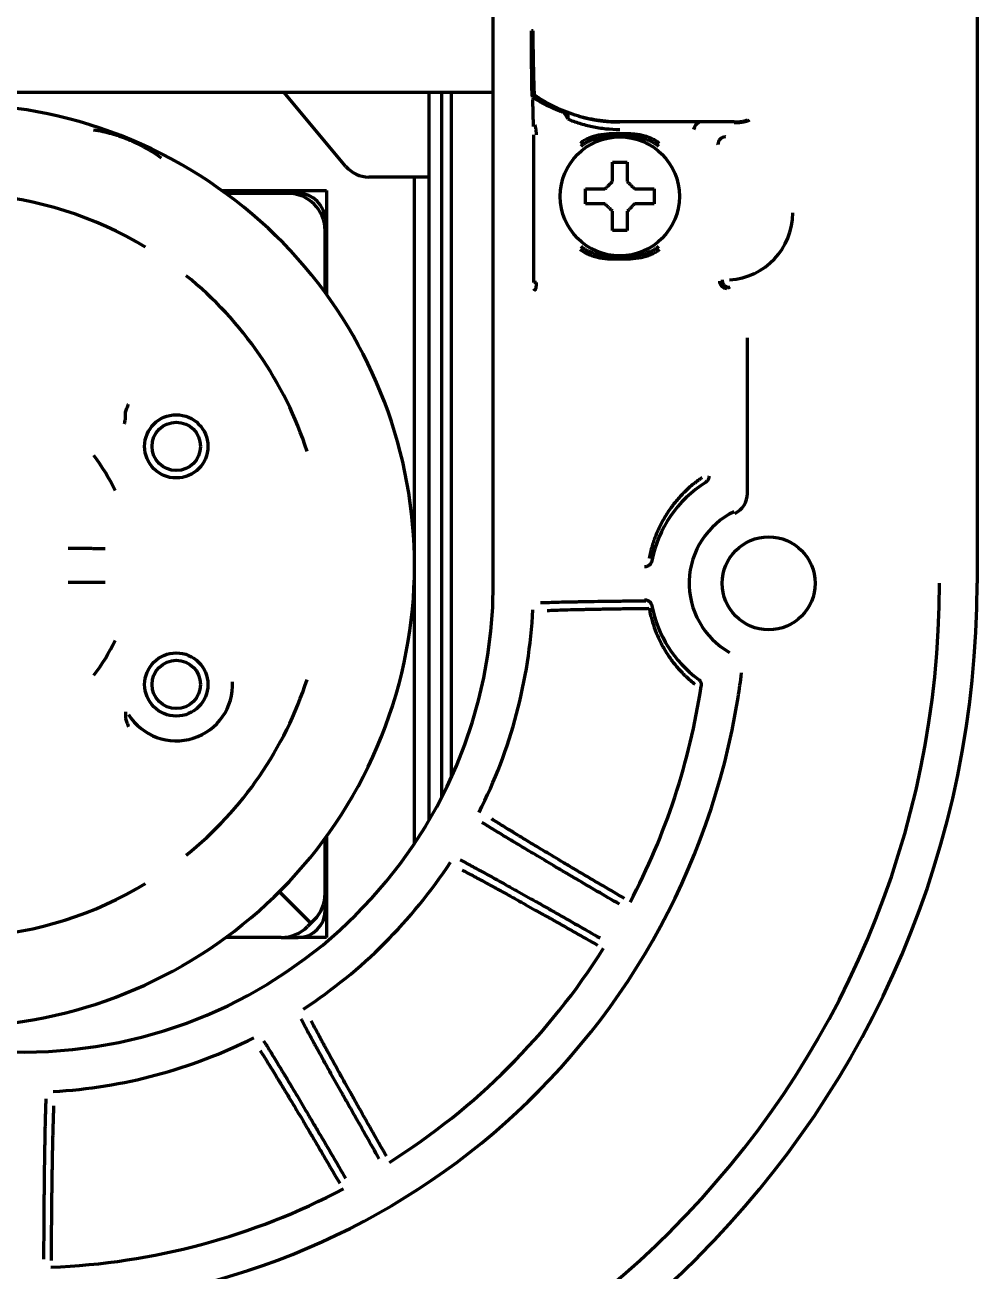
# Model space of a CAD drawing. Header units: inches. Extents: x -2405 to 7588, y 441 to 5654.
# Drawn here: x 3008.6 to 3072.6, y 4747.8 to 4831.6 of the extents above; entities that cross this region are included whole.
import ezdxf

# ---------------------------------------------------------------- set-up
doc = ezdxf.new("R2010")
doc.units = ezdxf.units.IN

msp = doc.modelspace()

# ---------------------------------------------------------------- linework, layer by layer
at = {"linetype": 'Continuous', "lineweight": 70}
for p, q in [((3072.575, 4866.044), (3072.575, 4794.033)), ((3040.075, 4794.033), (3040.075, 4838.056)), ((3042.743, 4831.161), (3042.643, 4831.161)), ((2977.075, 4827.033), (3040.074, 4827.033)), ((3030.176, 4822.047), (3025.992, 4827.033)), ((3035.775, 4821.333), (3035.775, 4827.034)), ((3036.597, 4827.036), (3036.597, 4779.646)), ((3037.275, 4781.052), (3037.275, 4827.039)), ((3042.869, 4826.82), (3042.854, 4826.831)), ((3042.879, 4826.814), (3042.869, 4826.82)), ((3056.256, 4825.033), (3048.575, 4825.033)), ((3048.575, 4825.033), (3048.575, 4825.033)), ((3042.792, 4814.247), (3042.792, 4824.165)), ((3055.169, 4823.527), (3055.133, 4823.561)), ((3055.668, 4824.025), (3055.63, 4824.06)), ((3033.775, 4821.333), (3031.708, 4821.333)), ((3035.775, 4821.333), (3033.775, 4821.333)), ((3034.775, 4776.546), (3034.775, 4821.333)), ((3035.775, 4778.146), (3035.775, 4821.333)), ((3021.829, 4820.433), (3028.875, 4820.433)), ((3026.275, 4820.233), (3022.105, 4820.233)), ((3026.975, 4820.233), (3026.275, 4820.233)), ((3028.875, 4820.433), (3028.875, 4813.425)), ((3046.275, 4820.033), (3046.275, 4820.533)), ((3046.275, 4819.533), (3046.275, 4820.033)), ((3050.875, 4820.533), (3050.875, 4820.033)), ((3050.875, 4820.033), (3050.875, 4819.533)), ((3028.775, 4817.733), (3028.775, 4818.433)), ((3028.775, 4813.563), (3028.775, 4817.733)), ((3042.977, 4814.247), (3042.792, 4814.247)), ((3057.148, 4800.071), (3057.148, 4810.531)), ((3015.356, 4805.066), (3015.356, 4805.39)), ((3015.356, 4785.4), (3015.356, 4785.076)), ((3028.775, 4773.185), (3028.775, 4776.903)), ((3028.875, 4777.04), (3028.875, 4770.233)), ((3025.695, 4773.313), (3027.11, 4771.898)), ((3025.695, 4773.313), (3027.11, 4771.898)), ((3028.775, 4772.033), (3028.775, 4773.186)), ((3027.817, 4771.191), (3027.11, 4771.898)), ((3027.817, 4771.191), (3027.11, 4771.898)), ((3027.817, 4771.191), (3028.043, 4771.417)), ((3027.817, 4771.191), (3027.591, 4770.965)), ((3025.823, 4770.233), (3022.105, 4770.233)), ((3025.822, 4770.233), (3026.975, 4770.233)), ((3028.875, 4770.233), (3026.975, 4770.233))]:
    msp.add_line(p, q, dxfattribs=at)
for centre, radius in [((3048.575, 4820.033), 4), ((3018.775, 4803.233), 2.125), ((3018.775, 4803.233), 1.625), ((3058.575, 4794.033), 3.125), ((3018.775, 4787.233), 2.125), ((3018.775, 4787.233), 1.625)]:
    msp.add_circle(centre, radius, dxfattribs=at)
for centre, radius, start, end in [((3003.775, 4795.233), 31, 254.7, 149.45625), ((3031.708, 4823.333), 2, 220, 270), ((3003.775, 4795.233), 24.991, 58.82427, 86.17573), ((3026.275, 4817.733), 2.5, 0, 90), ((3026.975, 4818.433), 1.8, 0, 90), ((3055.692, 4818.916), 4.499, 273.20982, 0.00262), ((3003.775, 4795.233), 24.991, 17.85299, 51.17573), ((3003.775, 4795.233), 11.996, 24.83938, 37.99537), ((3058.575, 4794.033), 7.991, 122.07594, 169.11037), ((3058.575, 4794.033), 5.342, 115.73678, 240.49967), ((3008.575, 4794.033), 64, 180, 0), ((3008.575, 4794.033), 61.472, 180, 0), ((3008.575, 4794.033), 31.5, 180, 0), ((3058.575, 4794.033), 7.991, 190.88963, 233.70037), ((3008.575, 4794.033), 34.207, 333.232, 357.02426), ((3003.775, 4795.233), 11.996, 322.00464, 335.16062), ((3018.775, 4787.233), 3.788, 212.24843, 2.83269), ((3003.775, 4795.233), 24.991, 308.82427, 342.14701), ((3006.938, 4794.297), 50.211, 350.9077, 352.80538), ((3008.575, 4794.033), 45.991, 332.21535, 351.34687), ((3008.575, 4794.033), 48.553, 189.09025, 350.90976), ((3008.575, 4794.033), 34.207, 303.232, 326.768), ((3003.775, 4795.233), 24.991, 273.82427, 301.17573), ((3026.275, 4773.185), 2.5, 315, 0), ((3026.975, 4772.033), 1.8, 270, 0), ((3025.823, 4772.733), 2.5, 270, 315), ((3008.575, 4794.033), 45.991, 302.21535, 327.78465), ((3008.575, 4794.033), 34.207, 273.232, 296.768), ((3008.575, 4794.033), 45.991, 272.21535, 297.78465)]:
    msp.add_arc(centre, radius, start, end, dxfattribs=at)
for centre, major_axis, ratio, start_param, end_param in [((3042.829, 4826.55), (-0.1, -0.0021), 0.764151, 4.696588, 6.256133), ((3044.806, 4825.233), (-0.179, -0.467), 0.50471, 3.141589, 3.792713), ((3044.806, 4825.233), (-0.179, 0.467), 0.504709, 4.520689, 5.632076), ((3044.806, 4825.233), (0.179, 0.467), 0.504708, 4.904106, 6.283182), ((3053.905, 4824.533), (0.226, 0.446), 0.711761, 0.619546, 1.917516), ((3055.668, 4823.526), (0.424, 0.265), 0.996619, 1.014163, 2.581916), ((3055.764, 4814.345), (0.186, -0.464), 0.998896, 4.332447, 5.902482), ((3042.88, 4813.838), (-0.0707, 0.0707), 0.999695, 0.785279, 2.355718), ((3055.648, 4800.071), (-1.416, -0.496), 0.998612, 1.684757, 2.803906)]:
    msp.add_ellipse(centre, major_axis=major_axis, ratio=ratio, start_param=start_param, end_param=end_param, dxfattribs=at)
for points, degree in [([(3042.697, 4826.749), (3042.695, 4826.75), (3042.69, 4826.773), (3042.683, 4826.885), (3042.675, 4827.093), (3042.667, 4827.42), (3042.659, 4827.882), (3042.653, 4828.415), (3042.649, 4828.911), (3042.647, 4829.371), (3042.645, 4829.798), (3042.644, 4830.187), (3042.643, 4830.543), (3042.643, 4830.868), (3042.643, 4831.067), (3042.643, 4831.161)], 3), ([(3042.829, 4826.627), (3042.832, 4826.646), (3042.838, 4826.681), (3042.846, 4826.721), (3042.852, 4826.752), (3042.858, 4826.775), (3042.864, 4826.793), (3042.868, 4826.805), (3042.872, 4826.812), (3042.876, 4826.815), (3042.878, 4826.815), (3042.879, 4826.814)], 3), ([(3042.879, 4826.812), (3042.874, 4826.817)], 1), ([(3042.783, 4824.716), (3042.773, 4824.939), (3042.754, 4825.469), (3042.737, 4826.162), (3042.729, 4826.55)], 3), ([(3042.977, 4824.165), (3042.977, 4824.18), (3042.976, 4824.21), (3042.973, 4824.258), (3042.969, 4824.31), (3042.965, 4824.363), (3042.959, 4824.418), (3042.952, 4824.476), (3042.944, 4824.534), (3042.935, 4824.592), (3042.924, 4824.65), (3042.912, 4824.707), (3042.898, 4824.762), (3042.888, 4824.794), (3042.883, 4824.809)], 3), ([(3048.075, 4821.033), (3048.075, 4821.087), (3048.075, 4821.195), (3048.075, 4821.357), (3048.075, 4821.516), (3048.075, 4821.671), (3048.075, 4821.823), (3048.075, 4821.979), (3048.075, 4822.146), (3048.075, 4822.269), (3048.075, 4822.333)], 3), ([(3048.075, 4822.333), (3048.242, 4822.333), (3048.575, 4822.333), (3048.908, 4822.333), (3049.075, 4822.333)], 3), ([(3047.575, 4820.533), (3047.599, 4820.557), (3047.646, 4820.604), (3047.718, 4820.675), (3047.789, 4820.747), (3047.861, 4820.818), (3047.932, 4820.89), (3048.004, 4820.961), (3048.051, 4821.009), (3048.075, 4821.033)], 3), ([(3049.075, 4821.033), (3049.101, 4821.007), (3049.152, 4820.956), (3049.226, 4820.882), (3049.298, 4820.81), (3049.368, 4820.74), (3049.437, 4820.671), (3049.506, 4820.602), (3049.552, 4820.556), (3049.575, 4820.533)], 3), ([(3049.575, 4820.533), (3049.629, 4820.533), (3049.737, 4820.533), (3049.899, 4820.533), (3050.058, 4820.533), (3050.213, 4820.533), (3050.365, 4820.533), (3050.522, 4820.533), (3050.688, 4820.533), (3050.811, 4820.533), (3050.875, 4820.533)], 3), ([(3047.575, 4819.533), (3047.521, 4819.533), (3047.413, 4819.533), (3047.251, 4819.533), (3047.092, 4819.533), (3046.937, 4819.533), (3046.785, 4819.533), (3046.629, 4819.533), (3046.462, 4819.533), (3046.339, 4819.533), (3046.275, 4819.533)], 3), ([(3048.075, 4819.033), (3048.049, 4819.059), (3047.998, 4819.11), (3047.924, 4819.184), (3047.852, 4819.256), (3047.782, 4819.326), (3047.713, 4819.395), (3047.644, 4819.464), (3047.598, 4819.51), (3047.575, 4819.533)], 3), ([(3049.575, 4819.533), (3049.551, 4819.509), (3049.504, 4819.462), (3049.432, 4819.39), (3049.361, 4819.319), (3049.29, 4819.247), (3049.218, 4819.176), (3049.147, 4819.104), (3049.099, 4819.057), (3049.075, 4819.033)], 3), ([(3049.075, 4819.033), (3049.075, 4818.979), (3049.075, 4818.87), (3049.075, 4818.709), (3049.075, 4818.55), (3049.075, 4818.395), (3049.075, 4818.243), (3049.075, 4818.086), (3049.075, 4817.92), (3049.075, 4817.797), (3049.075, 4817.733)], 3), ([(3049.075, 4817.733), (3048.908, 4817.733), (3048.575, 4817.733), (3048.242, 4817.733), (3048.075, 4817.733)], 3), ([(3055.971, 4813.925), (3055.919, 4813.903), (3055.867, 4813.882), (3055.816, 4813.863)], 3)]:
    msp.add_open_spline(points, degree=degree, dxfattribs=at)
for points, knots in [([(3042.854, 4826.831), (3042.854, 4826.831), (3042.851, 4826.836), (3042.845, 4826.881), (3042.835, 4827.035), (3042.823, 4827.309), (3042.81, 4827.716), (3042.797, 4828.222), (3042.785, 4828.755), (3042.775, 4829.259), (3042.767, 4829.721), (3042.759, 4830.142), (3042.753, 4830.524), (3042.748, 4830.86), (3042.745, 4831.068), (3042.743, 4831.161)], [0, 0, 0, 0, 0.013537, 0.087967, 0.171477, 0.265427, 0.371587, 0.484999, 0.587268, 0.677066, 0.757422, 0.829358, 0.894159, 0.952865, 1, 1, 1, 1]), ([(3042.854, 4826.831), (3042.84, 4826.841), (3042.822, 4826.847), (3042.786, 4826.85), (3042.767, 4826.846), (3042.735, 4826.829), (3042.721, 4826.816), (3042.702, 4826.785), (3042.697, 4826.767), (3042.697, 4826.749)], [0, 0, 0, 0, 0.25, 0.25, 0.5, 0.5, 0.75, 0.75, 1, 1, 1, 1]), ([(3048.575, 4825.033), (3048.068, 4825.033), (3047.56, 4825.072), (3046.557, 4825.226), (3046.061, 4825.341), (3045.093, 4825.645), (3044.62, 4825.834), (3043.709, 4826.282), (3043.271, 4826.54), (3042.854, 4826.831)], [0, 0, 0, 0, 0.25, 0.25, 0.5, 0.5, 0.75, 0.75, 1, 1, 1, 1]), ([(3044.986, 4825.699), (3044.796, 4825.772), (3044.61, 4825.85), (3044.246, 4826.016), (3044.068, 4826.104), (3043.717, 4826.29), (3043.545, 4826.388), (3043.207, 4826.593), (3043.041, 4826.701), (3042.879, 4826.814)], [0, 0, 0, 0, 0.25, 0.25, 0.5, 0.5, 0.75, 0.75, 1, 1, 1, 1]), ([(3044.806, 4825.659), (3044.79, 4825.665), (3044.759, 4825.676), (3044.712, 4825.694), (3044.664, 4825.712), (3044.617, 4825.73), (3044.57, 4825.749), (3044.522, 4825.768), (3044.475, 4825.787), (3044.427, 4825.806), (3044.38, 4825.826), (3044.332, 4825.846), (3044.285, 4825.866), (3044.237, 4825.887), (3044.189, 4825.908), (3044.141, 4825.929), (3044.093, 4825.95), (3044.045, 4825.972), (3043.997, 4825.994), (3043.949, 4826.017), (3043.901, 4826.039), (3043.84, 4826.068), (3043.767, 4826.104), (3043.681, 4826.147), (3043.595, 4826.191), (3043.509, 4826.235), (3043.424, 4826.281), (3043.339, 4826.327), (3043.253, 4826.375), (3043.168, 4826.423), (3043.083, 4826.472), (3042.998, 4826.523), (3042.914, 4826.574), (3042.858, 4826.609), (3042.829, 4826.627)], [0, 0, 0, 0, 0.022367, 0.04483, 0.067389, 0.090046, 0.112799, 0.13565, 0.158599, 0.181646, 0.204792, 0.228037, 0.251382, 0.274827, 0.298372, 0.322018, 0.345765, 0.369613, 0.393564, 0.417616, 0.441771, 0.466028, 0.509546, 0.553236, 0.5971, 0.64114, 0.685357, 0.729754, 0.774331, 0.819092, 0.864038, 0.90917, 0.95449, 1, 1, 1, 1]), ([(3045.072, 4825.233), (3045.323, 4825.128), (3045.588, 4825.032), (3046.002, 4824.903), (3046.143, 4824.863), (3046.43, 4824.788), (3046.576, 4824.754), (3047.02, 4824.662), (3047.325, 4824.614), (3047.945, 4824.549), (3048.26, 4824.533), (3048.575, 4824.533)], [0, 0, 0, 0, 0.25, 0.25, 0.375, 0.375, 0.5, 0.5, 0.75, 0.75, 1, 1, 1, 1]), ([(3045.831, 4825.417), (3045.833, 4825.416), (3045.846, 4825.412), (3045.87, 4825.406), (3045.902, 4825.397), (3045.935, 4825.388), (3045.967, 4825.379), (3046, 4825.37), (3046.033, 4825.361), (3046.065, 4825.353), (3046.098, 4825.344), (3046.131, 4825.336), (3046.164, 4825.328), (3046.197, 4825.32), (3046.23, 4825.312), (3046.263, 4825.304), (3046.296, 4825.296), (3046.329, 4825.288), (3046.362, 4825.281), (3046.396, 4825.273), (3046.429, 4825.266), (3046.462, 4825.259), (3046.496, 4825.251), (3046.529, 4825.244), (3046.563, 4825.237), (3046.596, 4825.231), (3046.63, 4825.224), (3046.664, 4825.217), (3046.697, 4825.211), (3046.731, 4825.204), (3046.765, 4825.198), (3046.799, 4825.192), (3046.832, 4825.186), (3046.866, 4825.18), (3046.9, 4825.174), (3046.934, 4825.168), (3046.968, 4825.163), (3047.003, 4825.157), (3047.037, 4825.152), (3047.071, 4825.147), (3047.105, 4825.141), (3047.139, 4825.136), (3047.174, 4825.132), (3047.208, 4825.127), (3047.242, 4825.122), (3047.277, 4825.117), (3047.311, 4825.113), (3047.346, 4825.109), (3047.38, 4825.104), (3047.415, 4825.1), (3047.45, 4825.096), (3047.484, 4825.093), (3047.519, 4825.089), (3047.554, 4825.085), (3047.589, 4825.082), (3047.623, 4825.078), (3047.658, 4825.075), (3047.693, 4825.072), (3047.728, 4825.069), (3047.763, 4825.066), (3047.798, 4825.063), (3047.833, 4825.06), (3047.868, 4825.058), (3047.903, 4825.055), (3047.938, 4825.053), (3047.973, 4825.051), (3048.009, 4825.049), (3048.044, 4825.047), (3048.079, 4825.045), (3048.114, 4825.043), (3048.15, 4825.042), (3048.185, 4825.04), (3048.22, 4825.039), (3048.256, 4825.038), (3048.291, 4825.037), (3048.326, 4825.036), (3048.362, 4825.035), (3048.397, 4825.034), (3048.433, 4825.034), (3048.468, 4825.033), (3048.504, 4825.033), (3048.539, 4825.033), (3048.563, 4825.033), (3048.575, 4825.033)], [0, 0, 0, 0, 0.002576, 0.015434, 0.028273, 0.041096, 0.053901, 0.066688, 0.079459, 0.092213, 0.104951, 0.117673, 0.13038, 0.143071, 0.155747, 0.168409, 0.181055, 0.193688, 0.206307, 0.218913, 0.231505, 0.244085, 0.256652, 0.269207, 0.281749, 0.294281, 0.306801, 0.319309, 0.331808, 0.344296, 0.356774, 0.369242, 0.381701, 0.394151, 0.406592, 0.419025, 0.43145, 0.443867, 0.456276, 0.468679, 0.481075, 0.493464, 0.505847, 0.518225, 0.530597, 0.542964, 0.555326, 0.567684, 0.580037, 0.592387, 0.604734, 0.617077, 0.629417, 0.641756, 0.654092, 0.666426, 0.678759, 0.69109, 0.703421, 0.715752, 0.728082, 0.740413, 0.752744, 0.765076, 0.777409, 0.789744, 0.802081, 0.81442, 0.826762, 0.839106, 0.851454, 0.863805, 0.87616, 0.88852, 0.900884, 0.913253, 0.925627, 0.938007, 0.950392, 0.962784, 0.975182, 0.987588, 1, 1, 1, 1]), ([(3056.256, 4825.033), (3056.263, 4825.033), (3056.276, 4825.033), (3056.297, 4825.033), (3056.317, 4825.033), (3056.337, 4825.034), (3056.357, 4825.034), (3056.377, 4825.035), (3056.396, 4825.035), (3056.416, 4825.036), (3056.435, 4825.037), (3056.455, 4825.038), (3056.474, 4825.039), (3056.493, 4825.04), (3056.512, 4825.041), (3056.531, 4825.042), (3056.55, 4825.044), (3056.569, 4825.045), (3056.587, 4825.047), (3056.606, 4825.049), (3056.624, 4825.051), (3056.643, 4825.053), (3056.661, 4825.055), (3056.679, 4825.057), (3056.697, 4825.059), (3056.715, 4825.062), (3056.732, 4825.064), (3056.773, 4825.07), (3056.837, 4825.081), (3056.921, 4825.1), (3057.003, 4825.122), (3057.083, 4825.147), (3057.133, 4825.167), (3057.157, 4825.177), (3057.157, 4825.177)], [0, 0, 0, 0, 0.020634, 0.041151, 0.061554, 0.081845, 0.102027, 0.122105, 0.142081, 0.161958, 0.181741, 0.201433, 0.221038, 0.240559, 0.260001, 0.279367, 0.298662, 0.31789, 0.337055, 0.356162, 0.375216, 0.39422, 0.41318, 0.4321, 0.450986, 0.469842, 0.488674, 0.507486, 0.601277, 0.69672, 0.794518, 0.895363, 0.999923, 1, 1, 1, 1]), ([(3056.256, 4824.989), (3056.264, 4824.989), (3056.28, 4824.989), (3056.303, 4824.99), (3056.327, 4824.99), (3056.35, 4824.99), (3056.373, 4824.991), (3056.396, 4824.991), (3056.418, 4824.992), (3056.441, 4824.993), (3056.463, 4824.994), (3056.486, 4824.995), (3056.508, 4824.996), (3056.53, 4824.998), (3056.552, 4824.999), (3056.573, 4825.001), (3056.594, 4825.002), (3056.616, 4825.004), (3056.636, 4825.006), (3056.657, 4825.008), (3056.678, 4825.01), (3056.698, 4825.012), (3056.718, 4825.014), (3056.738, 4825.017), (3056.757, 4825.019), (3056.777, 4825.022), (3056.796, 4825.025), (3056.842, 4825.031), (3056.915, 4825.044), (3057.012, 4825.064), (3057.108, 4825.089), (3057.202, 4825.118), (3057.261, 4825.139), (3057.29, 4825.151), (3057.29, 4825.151)], [0, 0, 0, 0, 0.020912, 0.041707, 0.062387, 0.082955, 0.103413, 0.123763, 0.144004, 0.164134, 0.184148, 0.204041, 0.223811, 0.243454, 0.262968, 0.282351, 0.301601, 0.320715, 0.339694, 0.358536, 0.377241, 0.395807, 0.414236, 0.432527, 0.450681, 0.468699, 0.486581, 0.504328, 0.598677, 0.695534, 0.794845, 0.896422, 0.999951, 1, 1, 1, 1]), ([(3017.782, 4822.6), (3017.614, 4822.723), (3017.443, 4822.841), (3017.095, 4823.065), (3016.918, 4823.172), (3016.557, 4823.374), (3016.373, 4823.471), (3016.139, 4823.585), (3016.091, 4823.607), (3015.997, 4823.651), (3015.95, 4823.673), (3015.807, 4823.737), (3015.616, 4823.819), (3015.423, 4823.896), (3015.229, 4823.97), (3015.131, 4824.005), (3014.934, 4824.073), (3014.836, 4824.106), (3014.687, 4824.153), (3014.637, 4824.168), (3014.537, 4824.197), (3014.488, 4824.212), (3014.238, 4824.282), (3014.037, 4824.332), (3013.632, 4824.419), (3013.428, 4824.457), (3013.222, 4824.488)], [0, 0, 0, 0, 0.125, 0.125, 0.25, 0.25, 0.375, 0.375, 0.40625, 0.40625, 0.4375, 0.4375, 0.5, 0.5625, 0.5625, 0.625, 0.625, 0.6875, 0.6875, 0.71875, 0.71875, 0.75, 0.75, 0.875, 0.875, 1, 1, 1, 1]), ([(3051.248, 4823.587), (3051.158, 4823.659), (3051.065, 4823.723), (3050.87, 4823.84), (3050.769, 4823.892), (3050.611, 4823.961), (3050.557, 4823.983), (3050.476, 4824.013), (3050.448, 4824.022), (3050.393, 4824.041), (3050.254, 4824.085), (3050.112, 4824.12), (3049.884, 4824.165), (3049.652, 4824.2), (3049.416, 4824.219), (3049.238, 4824.229), (3049.178, 4824.231), (3049.058, 4824.235), (3048.998, 4824.237), (3048.817, 4824.241), (3048.697, 4824.242), (3048.516, 4824.242), (3048.456, 4824.241), (3048.336, 4824.24), (3048.276, 4824.239), (3048.096, 4824.236), (3047.977, 4824.232), (3047.621, 4824.212), (3047.386, 4824.188), (3047.126, 4824.137), (3047.097, 4824.131), (3047.039, 4824.118), (3047.011, 4824.112), (3046.925, 4824.091), (3046.756, 4824.044), (3046.594, 4823.985), (3046.385, 4823.894), (3046.283, 4823.842), (3046.16, 4823.768), (3046.136, 4823.753), (3046.088, 4823.722), (3046.064, 4823.706), (3045.993, 4823.657), (3045.947, 4823.623), (3045.902, 4823.587)], [0, 0, 0, 0, 0.0625, 0.0625, 0.125, 0.125, 0.15625, 0.15625, 0.171875, 0.171875, 0.1875, 0.25, 0.25, 0.3125, 0.375, 0.375, 0.40625, 0.40625, 0.4375, 0.4375, 0.5, 0.5, 0.53125, 0.53125, 0.5625, 0.5625, 0.625, 0.625, 0.75, 0.75, 0.765625, 0.765625, 0.78125, 0.78125, 0.8125, 0.875, 0.875, 0.9375, 0.9375, 0.953125, 0.953125, 0.96875, 0.96875, 1, 1, 1, 1]), ([(3051.195, 4823.39), (3051.105, 4823.46), (3051.011, 4823.524), (3050.817, 4823.64), (3050.716, 4823.692), (3050.56, 4823.763), (3050.507, 4823.785), (3050.427, 4823.816), (3050.4, 4823.826), (3050.345, 4823.846), (3050.209, 4823.893), (3050.071, 4823.931), (3049.736, 4824.009), (3049.508, 4824.042), (3049.161, 4824.073), (3049.044, 4824.08), (3048.81, 4824.089), (3048.693, 4824.092), (3048.518, 4824.092), (3048.459, 4824.091), (3048.342, 4824.089), (3048.284, 4824.087), (3048.109, 4824.08), (3047.993, 4824.073), (3047.647, 4824.043), (3047.419, 4824.01), (3047.165, 4823.951), (3047.137, 4823.944), (3047.081, 4823.93), (3047.053, 4823.923), (3046.969, 4823.899), (3046.914, 4823.882), (3046.75, 4823.828), (3046.644, 4823.787), (3046.437, 4823.693), (3046.336, 4823.641), (3046.214, 4823.568), (3046.189, 4823.553), (3046.141, 4823.522), (3046.117, 4823.507), (3046.046, 4823.458), (3046, 4823.425), (3045.955, 4823.39)], [0, 0, 0, 0, 0.0625, 0.0625, 0.125, 0.125, 0.15625, 0.15625, 0.171875, 0.171875, 0.1875, 0.25, 0.25, 0.375, 0.375, 0.4375, 0.4375, 0.5, 0.5, 0.53125, 0.53125, 0.5625, 0.5625, 0.625, 0.625, 0.75, 0.75, 0.765625, 0.765625, 0.78125, 0.78125, 0.8125, 0.8125, 0.875, 0.875, 0.9375, 0.9375, 0.953125, 0.953125, 0.96875, 0.96875, 1, 1, 1, 1]), ([(3049.075, 4822.333), (3049.075, 4822.13), (3049.075, 4821.92), (3049.075, 4821.595), (3049.075, 4821.485), (3049.075, 4821.262), (3049.075, 4821.148), (3049.075, 4821.033)], [0, 0, 0, 0, 0.5, 0.5, 0.75, 0.75, 1, 1, 1, 1]), ([(3046.275, 4820.533), (3046.478, 4820.533), (3046.688, 4820.533), (3047.013, 4820.533), (3047.123, 4820.533), (3047.346, 4820.533), (3047.46, 4820.533), (3047.575, 4820.533)], [0, 0, 0, 0, 0.5, 0.5, 0.75, 0.75, 1, 1, 1, 1]), ([(3050.875, 4819.533), (3050.672, 4819.533), (3050.462, 4819.533), (3050.137, 4819.533), (3050.027, 4819.533), (3049.804, 4819.533), (3049.69, 4819.533), (3049.575, 4819.533)], [0, 0, 0, 0, 0.5, 0.5, 0.75, 0.75, 1, 1, 1, 1]), ([(3048.075, 4817.733), (3048.075, 4817.936), (3048.075, 4818.146), (3048.075, 4818.471), (3048.075, 4818.581), (3048.075, 4818.804), (3048.075, 4818.918), (3048.075, 4819.033)], [0, 0, 0, 0, 0.5, 0.5, 0.75, 0.75, 1, 1, 1, 1]), ([(3045.955, 4816.676), (3046.045, 4816.606), (3046.139, 4816.542), (3046.334, 4816.426), (3046.434, 4816.374), (3046.59, 4816.303), (3046.643, 4816.281), (3046.723, 4816.25), (3046.75, 4816.239), (3046.805, 4816.22), (3046.941, 4816.173), (3047.079, 4816.135), (3047.414, 4816.057), (3047.642, 4816.023), (3047.99, 4815.993), (3048.106, 4815.986), (3048.34, 4815.976), (3048.457, 4815.974), (3048.632, 4815.974), (3048.691, 4815.975), (3048.808, 4815.977), (3048.866, 4815.979), (3049.041, 4815.985), (3049.157, 4815.992), (3049.503, 4816.023), (3049.731, 4816.056), (3049.985, 4816.114), (3050.013, 4816.121), (3050.069, 4816.136), (3050.097, 4816.143), (3050.181, 4816.166), (3050.236, 4816.183), (3050.4, 4816.238), (3050.506, 4816.279), (3050.713, 4816.372), (3050.814, 4816.425), (3050.937, 4816.498), (3050.961, 4816.513), (3051.009, 4816.543), (3051.033, 4816.559), (3051.104, 4816.607), (3051.15, 4816.641), (3051.195, 4816.676)], [0, 0, 0, 0, 0.0625, 0.0625, 0.125, 0.125, 0.15625, 0.15625, 0.171875, 0.171875, 0.1875, 0.25, 0.25, 0.375, 0.375, 0.4375, 0.4375, 0.5, 0.5, 0.53125, 0.53125, 0.5625, 0.5625, 0.625, 0.625, 0.75, 0.75, 0.765625, 0.765625, 0.78125, 0.78125, 0.8125, 0.8125, 0.875, 0.875, 0.9375, 0.9375, 0.953125, 0.953125, 0.96875, 0.96875, 1, 1, 1, 1]), ([(3045.902, 4816.479), (3045.992, 4816.407), (3046.085, 4816.342), (3046.28, 4816.226), (3046.382, 4816.174), (3046.539, 4816.105), (3046.593, 4816.083), (3046.675, 4816.053), (3046.702, 4816.043), (3046.758, 4816.025), (3046.897, 4815.981), (3047.038, 4815.946), (3047.267, 4815.901), (3047.498, 4815.866), (3047.734, 4815.847), (3047.913, 4815.837), (3047.972, 4815.835), (3048.092, 4815.83), (3048.153, 4815.829), (3048.333, 4815.825), (3048.453, 4815.824), (3048.634, 4815.824), (3048.694, 4815.824), (3048.815, 4815.826), (3048.875, 4815.826), (3049.054, 4815.83), (3049.173, 4815.834), (3049.529, 4815.853), (3049.764, 4815.877), (3050.024, 4815.929), (3050.053, 4815.935), (3050.111, 4815.947), (3050.139, 4815.954), (3050.225, 4815.975), (3050.394, 4816.022), (3050.556, 4816.081), (3050.765, 4816.172), (3050.867, 4816.224), (3050.99, 4816.297), (3051.014, 4816.313), (3051.062, 4816.344), (3051.086, 4816.36), (3051.157, 4816.409), (3051.203, 4816.443), (3051.248, 4816.479)], [0, 0, 0, 0, 0.0625, 0.0625, 0.125, 0.125, 0.15625, 0.15625, 0.171875, 0.171875, 0.1875, 0.25, 0.25, 0.3125, 0.375, 0.375, 0.40625, 0.40625, 0.4375, 0.4375, 0.5, 0.5, 0.53125, 0.53125, 0.5625, 0.5625, 0.625, 0.625, 0.75, 0.75, 0.765625, 0.765625, 0.78125, 0.78125, 0.8125, 0.875, 0.875, 0.9375, 0.9375, 0.953125, 0.953125, 0.96875, 0.96875, 1, 1, 1, 1]), ([(3042.88, 4813.738), (3042.881, 4813.738), (3042.882, 4813.739), (3042.884, 4813.739), (3042.886, 4813.74), (3042.888, 4813.741), (3042.89, 4813.742), (3042.892, 4813.744), (3042.894, 4813.745), (3042.896, 4813.747), (3042.897, 4813.749), (3042.899, 4813.751), (3042.901, 4813.753), (3042.903, 4813.756), (3042.904, 4813.758), (3042.906, 4813.761), (3042.908, 4813.764), (3042.91, 4813.767), (3042.911, 4813.77), (3042.913, 4813.773), (3042.914, 4813.777), (3042.916, 4813.78), (3042.918, 4813.784), (3042.919, 4813.788), (3042.921, 4813.792), (3042.922, 4813.796), (3042.924, 4813.8), (3042.925, 4813.804), (3042.927, 4813.809), (3042.928, 4813.813), (3042.93, 4813.818), (3042.931, 4813.823), (3042.932, 4813.827), (3042.934, 4813.832), (3042.935, 4813.837), (3042.936, 4813.842), (3042.938, 4813.847), (3042.939, 4813.853), (3042.94, 4813.858), (3042.941, 4813.863), (3042.943, 4813.869), (3042.944, 4813.874), (3042.945, 4813.88), (3042.946, 4813.886), (3042.947, 4813.891), (3042.948, 4813.897), (3042.95, 4813.903), (3042.952, 4813.916), (3042.956, 4813.938), (3042.96, 4813.971), (3042.965, 4814.007), (3042.968, 4814.039), (3042.97, 4814.066), (3042.972, 4814.085), (3042.973, 4814.104), (3042.974, 4814.123), (3042.975, 4814.142), (3042.976, 4814.16), (3042.976, 4814.179), (3042.977, 4814.196), (3042.977, 4814.214), (3042.977, 4814.23), (3042.977, 4814.241), (3042.977, 4814.247)], [0, 0, 0, 0, 0.015383, 0.030642, 0.04578, 0.060796, 0.07569, 0.090464, 0.105118, 0.119651, 0.134066, 0.148361, 0.162537, 0.176595, 0.190535, 0.204357, 0.218062, 0.231651, 0.245122, 0.258478, 0.271717, 0.284841, 0.297849, 0.310743, 0.323521, 0.336185, 0.348735, 0.361171, 0.373493, 0.385703, 0.397799, 0.409782, 0.421652, 0.43341, 0.445056, 0.45659, 0.468013, 0.479324, 0.490524, 0.501614, 0.512592, 0.523459, 0.534216, 0.544863, 0.5554, 0.565828, 0.576145, 0.586353, 0.635571, 0.684796, 0.734095, 0.783531, 0.806444, 0.828729, 0.850396, 0.871438, 0.891831, 0.911565, 0.930648, 0.949062, 0.966772, 0.983755, 1, 1, 1, 1]), ([(3055.444, 4814.424), (3055.444, 4814.39), (3055.448, 4814.356), (3055.462, 4814.29), (3055.472, 4814.257), (3055.499, 4814.195), (3055.515, 4814.166), (3055.554, 4814.11), (3055.576, 4814.084), (3055.625, 4814.038), (3055.652, 4814.017), (3055.71, 4813.981), (3055.741, 4813.966), (3055.804, 4813.943), (3055.837, 4813.935), (3055.904, 4813.925), (3055.938, 4813.923), (3055.972, 4813.925)], [0, 0, 0, 0, 0.125, 0.125, 0.25, 0.25, 0.375, 0.375, 0.5, 0.5, 0.625, 0.625, 0.75, 0.75, 0.875, 0.875, 1, 1, 1, 1]), ([(3015.374, 4805.521), (3015.402, 4805.614), (3015.432, 4805.706), (3015.48, 4805.845), (3015.496, 4805.891), (3015.521, 4805.959), (3015.529, 4805.982), (3015.546, 4806.028), (3015.555, 4806.051), (3015.563, 4806.074)], [0, 0, 0, 0, 0.5, 0.5, 0.75, 0.75, 0.875, 0.875, 1, 1, 1, 1]), ([(3015.298, 4804.756), (3015.306, 4804.8), (3015.315, 4804.848), (3015.334, 4804.952), (3015.344, 4805.007), (3015.356, 4805.066)], [0, 0, 0, 0, 0.5, 0.5, 1, 1, 1, 1]), ([(3015.356, 4805.39), (3015.356, 4805.412), (3015.357, 4805.434), (3015.363, 4805.477), (3015.367, 4805.499), (3015.374, 4805.521)], [0, 0, 0, 0, 0.5, 0.5, 1, 1, 1, 1]), ([(3054.116, 4801.14), (3054.057, 4801.101), (3053.999, 4801.061), (3053.885, 4800.98), (3053.715, 4800.857), (3053.552, 4800.729), (3053.232, 4800.464), (3053.03, 4800.278), (3052.643, 4799.887), (3052.46, 4799.681), (3052.242, 4799.412), (3052.199, 4799.358), (3052.115, 4799.248), (3052.073, 4799.192), (3051.95, 4799.024), (3051.872, 4798.91), (3051.644, 4798.562), (3051.504, 4798.324), (3051.246, 4797.834), (3051.129, 4797.582), (3050.997, 4797.258), (3050.972, 4797.193), (3050.922, 4797.061), (3050.85, 4796.863), (3050.785, 4796.663), (3050.665, 4796.259), (3050.598, 4795.986), (3050.544, 4795.707)], [0, 0, 0, 0, 0.03125, 0.03125, 0.0625, 0.125, 0.125, 0.25, 0.25, 0.375, 0.375, 0.40625, 0.40625, 0.4375, 0.4375, 0.5, 0.5, 0.625, 0.625, 0.75, 0.75, 0.78125, 0.78125, 0.8125, 0.875, 0.875, 1, 1, 1, 1]), ([(3054.566, 4801.229), (3054.566, 4801.186), (3054.561, 4801.144), (3054.548, 4801.093), (3054.545, 4801.083), (3054.538, 4801.063), (3054.535, 4801.053), (3054.523, 4801.024), (3054.505, 4800.986), (3054.482, 4800.95), (3054.463, 4800.924), (3054.457, 4800.916), (3054.443, 4800.9), (3054.436, 4800.892), (3054.4, 4800.853), (3054.368, 4800.827), (3054.331, 4800.804)], [0, 0, 0, 0, 0.25, 0.25, 0.3125, 0.3125, 0.375, 0.375, 0.5, 0.625, 0.625, 0.6875, 0.6875, 0.75, 0.75, 1, 1, 1, 1]), ([(3013.988, 4796.353), (3013.907, 4796.354), (3013.821, 4796.355), (3013.644, 4796.356), (3013.461, 4796.357), (3013.264, 4796.358), (3013.137, 4796.359), (3013.112, 4796.359), (3013.06, 4796.359), (3013.034, 4796.359), (3012.956, 4796.359), (3012.903, 4796.36), (3012.744, 4796.36), (3012.528, 4796.361), (3012.307, 4796.361), (3012.139, 4796.362), (3012.054, 4796.362), (3011.968, 4796.362), (3011.911, 4796.362), (3011.882, 4796.362), (3011.738, 4796.362), (3011.623, 4796.362), (3011.507, 4796.362)], [0, 0, 0, 0, 0.125, 0.125, 0.25, 0.375, 0.375, 0.40625, 0.40625, 0.4375, 0.4375, 0.5, 0.5, 0.625, 0.75, 0.75, 0.8125, 0.84375, 0.84375, 0.875, 0.875, 1, 1, 1, 1]), ([(3050.728, 4795.543), (3050.722, 4795.514), (3050.714, 4795.486), (3050.699, 4795.446), (3050.693, 4795.433), (3050.681, 4795.407), (3050.674, 4795.394), (3050.652, 4795.357), (3050.635, 4795.333), (3050.607, 4795.301), (3050.597, 4795.29), (3050.577, 4795.27), (3050.566, 4795.26), (3050.532, 4795.233), (3050.509, 4795.216), (3050.471, 4795.195), (3050.459, 4795.188), (3050.432, 4795.176), (3050.419, 4795.171), (3050.378, 4795.156), (3050.323, 4795.142), (3050.265, 4795.136), (3050.236, 4795.136)], [0, 0, 0, 0, 0.125, 0.125, 0.1875, 0.1875, 0.25, 0.25, 0.375, 0.375, 0.4375, 0.4375, 0.5, 0.5, 0.625, 0.625, 0.6875, 0.6875, 0.75, 0.75, 0.875, 1, 1, 1, 1]), ([(3011.507, 4794.104), (3011.623, 4794.104), (3011.737, 4794.104), (3011.965, 4794.104), (3012.191, 4794.104), (3012.413, 4794.105), (3012.551, 4794.105), (3012.578, 4794.105), (3012.633, 4794.105), (3012.66, 4794.105), (3012.742, 4794.106), (3012.796, 4794.106), (3012.955, 4794.106), (3013.162, 4794.107), (3013.358, 4794.108), (3013.501, 4794.109), (3013.572, 4794.109), (3013.641, 4794.11), (3013.686, 4794.11), (3013.709, 4794.11), (3013.821, 4794.111), (3013.907, 4794.112), (3013.988, 4794.113)], [0, 0, 0, 0, 0.125, 0.125, 0.25, 0.375, 0.375, 0.40625, 0.40625, 0.4375, 0.4375, 0.5, 0.5, 0.625, 0.75, 0.75, 0.8125, 0.84375, 0.84375, 0.875, 0.875, 1, 1, 1, 1]), ([(3043.235, 4792.731), (3043.415, 4792.738), (3043.611, 4792.745), (3044.034, 4792.758), (3044.488, 4792.771), (3045.004, 4792.783), (3045.413, 4792.792), (3045.554, 4792.794), (3045.771, 4792.799), (3045.88, 4792.801), (3045.992, 4792.803), (3046.068, 4792.804), (3046.106, 4792.805), (3046.447, 4792.811), (3046.763, 4792.816), (3047.415, 4792.826), (3048.09, 4792.836), (3048.808, 4792.844), (3049.548, 4792.852), (3049.93, 4792.855), (3050.322, 4792.859)], [0, 0, 0, 0, 0.125, 0.125, 0.25, 0.375, 0.375, 0.4375, 0.4375, 0.46875, 0.484375, 0.484375, 0.5, 0.5, 0.625, 0.625, 0.75, 0.875, 0.875, 1, 1, 1, 1]), ([(3043.69, 4792.207), (3043.864, 4792.215), (3044.053, 4792.222), (3044.461, 4792.236), (3044.898, 4792.25), (3045.395, 4792.264), (3045.79, 4792.273), (3045.925, 4792.277), (3046.134, 4792.281), (3046.205, 4792.283), (3046.348, 4792.286), (3046.42, 4792.288), (3046.64, 4792.292), (3046.79, 4792.295), (3047.019, 4792.3), (3047.097, 4792.301), (3047.253, 4792.304), (3047.331, 4792.305), (3047.728, 4792.312), (3048.056, 4792.318), (3048.731, 4792.328), (3049.079, 4792.333), (3049.795, 4792.342), (3050.164, 4792.346), (3050.542, 4792.35)], [0, 0, 0, 0, 0.125, 0.125, 0.25, 0.375, 0.375, 0.4375, 0.4375, 0.46875, 0.46875, 0.5, 0.5, 0.5625, 0.5625, 0.59375, 0.59375, 0.625, 0.625, 0.75, 0.75, 0.875, 0.875, 1, 1, 1, 1]), ([(3050.236, 4792.929), (3050.265, 4792.929), (3050.294, 4792.927), (3050.337, 4792.919), (3050.351, 4792.916), (3050.379, 4792.909), (3050.392, 4792.904), (3050.433, 4792.89), (3050.459, 4792.878), (3050.497, 4792.856), (3050.509, 4792.849), (3050.533, 4792.832), (3050.544, 4792.824), (3050.577, 4792.796), (3050.598, 4792.776), (3050.626, 4792.743), (3050.635, 4792.732), (3050.652, 4792.708), (3050.659, 4792.696), (3050.681, 4792.66), (3050.694, 4792.634), (3050.709, 4792.593), (3050.714, 4792.579), (3050.722, 4792.552), (3050.725, 4792.537), (3050.728, 4792.523)], [0, 0, 0, 0, 0.125, 0.125, 0.1875, 0.1875, 0.25, 0.25, 0.375, 0.375, 0.4375, 0.4375, 0.5, 0.5, 0.625, 0.625, 0.6875, 0.6875, 0.75, 0.75, 0.875, 0.875, 0.9375, 0.9375, 1, 1, 1, 1]), ([(3050.542, 4792.35), (3050.566, 4792.223), (3050.593, 4792.097), (3050.653, 4791.847), (3050.685, 4791.724), (3050.789, 4791.357), (3050.868, 4791.117), (3051.047, 4790.646), (3051.147, 4790.415), (3051.311, 4790.074), (3051.369, 4789.962), (3051.459, 4789.795), (3051.49, 4789.74), (3051.552, 4789.63), (3051.584, 4789.575), (3051.746, 4789.305), (3051.885, 4789.095), (3052.18, 4788.69), (3052.337, 4788.494), (3052.586, 4788.211), (3052.671, 4788.118), (3052.803, 4787.982), (3052.847, 4787.937), (3052.937, 4787.847), (3052.983, 4787.803), (3053.214, 4787.585), (3053.408, 4787.419), (3053.609, 4787.262)], [0, 0, 0, 0, 0.0625, 0.0625, 0.125, 0.125, 0.25, 0.25, 0.375, 0.375, 0.4375, 0.4375, 0.46875, 0.46875, 0.5, 0.5, 0.625, 0.625, 0.75, 0.75, 0.8125, 0.8125, 0.84375, 0.84375, 0.875, 0.875, 1, 1, 1, 1]), ([(3053.844, 4787.593), (3053.881, 4787.565), (3053.914, 4787.534), (3053.956, 4787.48), (3053.969, 4787.461), (3053.992, 4787.422), (3054.002, 4787.402), (3054.019, 4787.36), (3054.026, 4787.338), (3054.038, 4787.294), (3054.046, 4787.25), (3054.049, 4787.204), (3054.048, 4787.159), (3054.046, 4787.136), (3054.043, 4787.113)], [0, 0, 0, 0, 0.25, 0.25, 0.375, 0.375, 0.5, 0.5, 0.625, 0.625, 0.75, 0.875, 0.875, 1, 1, 1, 1]), ([(3015.356, 4785.076), (3015.356, 4785.054), (3015.357, 4785.032), (3015.363, 4784.988), (3015.367, 4784.966), (3015.374, 4784.945)], [0, 0, 0, 0, 0.5, 0.5, 1, 1, 1, 1]), ([(3015.374, 4784.945), (3015.402, 4784.852), (3015.432, 4784.759), (3015.48, 4784.621), (3015.496, 4784.575), (3015.521, 4784.506), (3015.529, 4784.483), (3015.546, 4784.438), (3015.555, 4784.415), (3015.563, 4784.392)], [0, 0, 0, 0, 0.5, 0.5, 0.75, 0.75, 0.875, 0.875, 1, 1, 1, 1]), ([(3048.889, 4772.849), (3048.398, 4773.136), (3047.919, 4773.417), (3046.982, 4773.967), (3046.524, 4774.237), (3045.854, 4774.633), (3045.633, 4774.764), (3045.306, 4774.958), (3045.197, 4775.022), (3045.036, 4775.118), (3044.982, 4775.15), (3044.875, 4775.213), (3044.822, 4775.245), (3044.347, 4775.528), (3043.944, 4775.768), (3043.176, 4776.228), (3042.812, 4776.448), (3042.294, 4776.762), (3042.126, 4776.863), (3041.922, 4776.987), (3041.881, 4777.012), (3041.801, 4777.061), (3041.761, 4777.085), (3041.643, 4777.157), (3041.488, 4777.252), (3041.339, 4777.344), (3041.229, 4777.411), (3041.193, 4777.433), (3041.122, 4777.477), (3040.945, 4777.586), (3040.779, 4777.689), (3040.399, 4777.925), (3040.171, 4778.068), (3039.97, 4778.196)], [0, 0, 0, 0, 0.125, 0.125, 0.25, 0.25, 0.3125, 0.3125, 0.34375, 0.34375, 0.359375, 0.359375, 0.375, 0.375, 0.5, 0.5, 0.625, 0.625, 0.6875, 0.6875, 0.703125, 0.703125, 0.71875, 0.71875, 0.75, 0.78125, 0.78125, 0.796875, 0.796875, 0.8125, 0.875, 0.875, 1, 1, 1, 1]), ([(3048.552, 4772.462), (3048.044, 4772.758), (3047.547, 4773.048), (3046.576, 4773.616), (3046.101, 4773.894), (3045.406, 4774.303), (3045.177, 4774.438), (3044.838, 4774.638), (3044.726, 4774.704), (3044.558, 4774.803), (3044.503, 4774.836), (3044.392, 4774.902), (3044.337, 4774.934), (3043.844, 4775.226), (3043.427, 4775.474), (3042.631, 4775.948), (3042.253, 4776.174), (3041.716, 4776.497), (3041.542, 4776.602), (3041.331, 4776.729), (3041.289, 4776.755), (3041.205, 4776.805), (3041.164, 4776.83), (3041.041, 4776.904), (3040.961, 4776.953), (3040.569, 4777.191), (3040.281, 4777.367), (3039.758, 4777.69), (3039.522, 4777.837), (3039.313, 4777.969)], [0, 0, 0, 0, 0.125, 0.125, 0.25, 0.25, 0.3125, 0.3125, 0.34375, 0.34375, 0.359375, 0.359375, 0.375, 0.375, 0.5, 0.5, 0.625, 0.625, 0.6875, 0.6875, 0.703125, 0.703125, 0.71875, 0.71875, 0.75, 0.75, 0.875, 0.875, 1, 1, 1, 1]), ([(3037.856, 4775.445), (3038.074, 4775.33), (3038.319, 4775.2), (3038.858, 4774.909), (3039.152, 4774.749), (3039.631, 4774.486), (3039.797, 4774.395), (3040.056, 4774.253), (3040.143, 4774.204), (3040.277, 4774.13), (3040.322, 4774.105), (3040.413, 4774.055), (3040.459, 4774.03), (3040.873, 4773.8), (3041.259, 4773.585), (3042.067, 4773.134), (3042.489, 4772.897), (3043.149, 4772.526), (3043.373, 4772.399), (3043.659, 4772.237), (3043.717, 4772.205), (3043.833, 4772.139), (3043.891, 4772.107), (3044.066, 4772.008), (3044.183, 4771.941), (3044.772, 4771.608), (3045.253, 4771.334), (3046.234, 4770.775), (3046.734, 4770.489), (3047.244, 4770.197)], [0, 0, 0, 0, 0.125, 0.125, 0.25, 0.25, 0.3125, 0.3125, 0.34375, 0.34375, 0.359375, 0.359375, 0.375, 0.375, 0.5, 0.5, 0.625, 0.625, 0.6875, 0.6875, 0.703125, 0.703125, 0.71875, 0.71875, 0.75, 0.75, 0.875, 0.875, 1, 1, 1, 1]), ([(3037.987, 4774.763), (3038.199, 4774.652), (3038.436, 4774.527), (3038.957, 4774.248), (3039.242, 4774.095), (3039.705, 4773.843), (3039.866, 4773.755), (3040.116, 4773.619), (3040.201, 4773.572), (3040.33, 4773.501), (3040.374, 4773.477), (3040.462, 4773.429), (3040.506, 4773.405), (3040.906, 4773.184), (3041.28, 4772.978), (3042.061, 4772.544), (3042.469, 4772.316), (3043.107, 4771.959), (3043.324, 4771.837), (3043.6, 4771.682), (3043.656, 4771.651), (3043.768, 4771.588), (3043.824, 4771.556), (3043.993, 4771.461), (3044.22, 4771.333), (3044.45, 4771.203), (3044.682, 4771.073), (3044.798, 4771.007), (3045.149, 4770.808), (3045.385, 4770.675), (3046.099, 4770.269), (3046.584, 4769.993), (3047.077, 4769.712)], [0, 0, 0, 0, 0.125, 0.125, 0.25, 0.25, 0.3125, 0.3125, 0.34375, 0.34375, 0.359375, 0.359375, 0.375, 0.375, 0.5, 0.5, 0.625, 0.625, 0.6875, 0.6875, 0.703125, 0.703125, 0.71875, 0.71875, 0.75, 0.78125, 0.78125, 0.8125, 0.8125, 0.875, 0.875, 1, 1, 1, 1]), ([(3032.411, 4755.363), (3032.118, 4755.874), (3031.833, 4756.373), (3031.276, 4757.351), (3031.004, 4757.829), (3030.607, 4758.531), (3030.476, 4758.762), (3030.282, 4759.105), (3030.218, 4759.218), (3030.123, 4759.388), (3030.091, 4759.444), (3030.028, 4759.556), (3029.996, 4759.612), (3029.716, 4760.111), (3029.478, 4760.534), (3029.026, 4761.343), (3028.812, 4761.728), (3028.508, 4762.276), (3028.409, 4762.454), (3028.29, 4762.67), (3028.267, 4762.713), (3028.22, 4762.798), (3028.196, 4762.841), (3028.127, 4762.966), (3028.082, 4763.049), (3027.862, 4763.451), (3027.7, 4763.747), (3027.409, 4764.288), (3027.278, 4764.533), (3027.162, 4764.752)], [0, 0, 0, 0, 0.125, 0.125, 0.25, 0.25, 0.3125, 0.3125, 0.34375, 0.34375, 0.359375, 0.359375, 0.375, 0.375, 0.5, 0.5, 0.625, 0.625, 0.6875, 0.6875, 0.703125, 0.703125, 0.71875, 0.71875, 0.75, 0.75, 0.875, 0.875, 1, 1, 1, 1]), ([(3032.896, 4755.531), (3032.615, 4756.024), (3032.34, 4756.507), (3031.804, 4757.452), (3031.542, 4757.914), (3031.159, 4758.593), (3031.033, 4758.816), (3030.847, 4759.148), (3030.785, 4759.258), (3030.694, 4759.421), (3030.663, 4759.476), (3030.602, 4759.584), (3030.572, 4759.638), (3030.302, 4760.121), (3030.073, 4760.531), (3029.639, 4761.313), (3029.432, 4761.686), (3029.14, 4762.216), (3029.046, 4762.389), (3028.931, 4762.598), (3028.909, 4762.639), (3028.863, 4762.722), (3028.841, 4762.763), (3028.775, 4762.885), (3028.688, 4763.044), (3028.604, 4763.198), (3028.523, 4763.349), (3028.483, 4763.422), (3028.366, 4763.639), (3028.292, 4763.777), (3028.081, 4764.171), (3027.956, 4764.409), (3027.845, 4764.621)], [0, 0, 0, 0, 0.125, 0.125, 0.25, 0.25, 0.3125, 0.3125, 0.34375, 0.34375, 0.359375, 0.359375, 0.375, 0.375, 0.5, 0.5, 0.625, 0.625, 0.6875, 0.6875, 0.703125, 0.703125, 0.71875, 0.71875, 0.75, 0.78125, 0.78125, 0.8125, 0.8125, 0.875, 0.875, 1, 1, 1, 1]), ([(3024.639, 4763.295), (3024.771, 4763.086), (3024.917, 4762.851), (3025.239, 4762.33), (3025.414, 4762.044), (3025.697, 4761.577), (3025.795, 4761.415), (3025.948, 4761.163), (3026, 4761.077), (3026.079, 4760.946), (3026.105, 4760.902), (3026.159, 4760.813), (3026.186, 4760.768), (3026.43, 4760.362), (3026.657, 4759.983), (3027.131, 4759.187), (3027.378, 4758.771), (3027.763, 4758.12), (3027.894, 4757.898), (3028.061, 4757.615), (3028.095, 4757.558), (3028.162, 4757.444), (3028.196, 4757.386), (3028.298, 4757.213), (3028.366, 4757.097), (3028.71, 4756.514), (3028.989, 4756.037), (3029.56, 4755.062), (3029.85, 4754.564), (3030.146, 4754.056)], [0, 0, 0, 0, 0.125, 0.125, 0.25, 0.25, 0.3125, 0.3125, 0.34375, 0.34375, 0.359375, 0.359375, 0.375, 0.375, 0.5, 0.5, 0.625, 0.625, 0.6875, 0.6875, 0.703125, 0.703125, 0.71875, 0.71875, 0.75, 0.75, 0.875, 0.875, 1, 1, 1, 1]), ([(3024.412, 4762.638), (3024.54, 4762.437), (3024.682, 4762.21), (3024.995, 4761.708), (3025.164, 4761.432), (3025.44, 4760.983), (3025.535, 4760.827), (3025.683, 4760.583), (3025.733, 4760.501), (3025.81, 4760.374), (3025.836, 4760.332), (3025.888, 4760.246), (3025.914, 4760.203), (3026.151, 4759.812), (3026.371, 4759.446), (3026.83, 4758.68), (3027.07, 4758.279), (3027.444, 4757.651), (3027.571, 4757.437), (3027.732, 4757.164), (3027.765, 4757.109), (3027.83, 4756.999), (3027.863, 4756.943), (3027.962, 4756.776), (3028.095, 4756.552), (3028.229, 4756.324), (3028.364, 4756.095), (3028.432, 4755.98), (3028.637, 4755.633), (3028.774, 4755.399), (3029.19, 4754.691), (3029.472, 4754.21), (3029.759, 4753.719)], [0, 0, 0, 0, 0.125, 0.125, 0.25, 0.25, 0.3125, 0.3125, 0.34375, 0.34375, 0.359375, 0.359375, 0.375, 0.375, 0.5, 0.5, 0.625, 0.625, 0.6875, 0.6875, 0.703125, 0.703125, 0.71875, 0.71875, 0.75, 0.78125, 0.78125, 0.8125, 0.8125, 0.875, 0.875, 1, 1, 1, 1]), ([(3009.883, 4748.626), (3009.885, 4749.214), (3009.887, 4749.789), (3009.894, 4750.915), (3009.898, 4751.465), (3009.904, 4752.271), (3009.906, 4752.537), (3009.91, 4752.931), (3009.911, 4753.061), (3009.913, 4753.255), (3009.914, 4753.32), (3009.915, 4753.449), (3009.916, 4753.513), (3009.922, 4754.085), (3009.928, 4754.571), (3009.941, 4755.497), (3009.948, 4755.938), (3009.959, 4756.564), (3009.963, 4756.768), (3009.968, 4757.014), (3009.969, 4757.063), (3009.971, 4757.161), (3009.972, 4757.209), (3009.975, 4757.352), (3009.977, 4757.446), (3009.987, 4757.905), (3009.995, 4758.242), (3010.013, 4758.857), (3010.022, 4759.134), (3010.032, 4759.381)], [0, 0, 0, 0, 0.125, 0.125, 0.25, 0.25, 0.3125, 0.3125, 0.34375, 0.34375, 0.359375, 0.359375, 0.375, 0.375, 0.5, 0.5, 0.625, 0.625, 0.6875, 0.6875, 0.703125, 0.703125, 0.71875, 0.71875, 0.75, 0.75, 0.875, 0.875, 1, 1, 1, 1]), ([(3010.386, 4748.528), (3010.389, 4749.096), (3010.393, 4749.652), (3010.401, 4750.738), (3010.406, 4751.27), (3010.414, 4752.049), (3010.416, 4752.305), (3010.421, 4752.685), (3010.422, 4752.811), (3010.425, 4752.999), (3010.425, 4753.062), (3010.427, 4753.186), (3010.428, 4753.248), (3010.435, 4753.801), (3010.442, 4754.27), (3010.457, 4755.165), (3010.464, 4755.591), (3010.477, 4756.196), (3010.481, 4756.393), (3010.487, 4756.631), (3010.488, 4756.679), (3010.49, 4756.773), (3010.491, 4756.819), (3010.494, 4756.958), (3010.499, 4757.14), (3010.504, 4757.314), (3010.508, 4757.486), (3010.511, 4757.569), (3010.518, 4757.815), (3010.523, 4757.972), (3010.537, 4758.419), (3010.547, 4758.688), (3010.558, 4758.926)], [0, 0, 0, 0, 0.125, 0.125, 0.25, 0.25, 0.3125, 0.3125, 0.34375, 0.34375, 0.359375, 0.359375, 0.375, 0.375, 0.5, 0.5, 0.625, 0.625, 0.6875, 0.6875, 0.703125, 0.703125, 0.71875, 0.71875, 0.75, 0.78125, 0.78125, 0.8125, 0.8125, 0.875, 0.875, 1, 1, 1, 1])]:
    msp.add_open_spline(points, degree=3, knots=knots, dxfattribs=at)
msp.add_rational_spline([(3042.879, 4826.814), (3042.803, 4826.866), (3042.722, 4826.824), (3042.722, 4826.732)], [1.36619164033, 0.877938591462, 0.877936119901, 1.36618422565], degree=3, dxfattribs=at)

doc.saveas('drawing.dxf')
